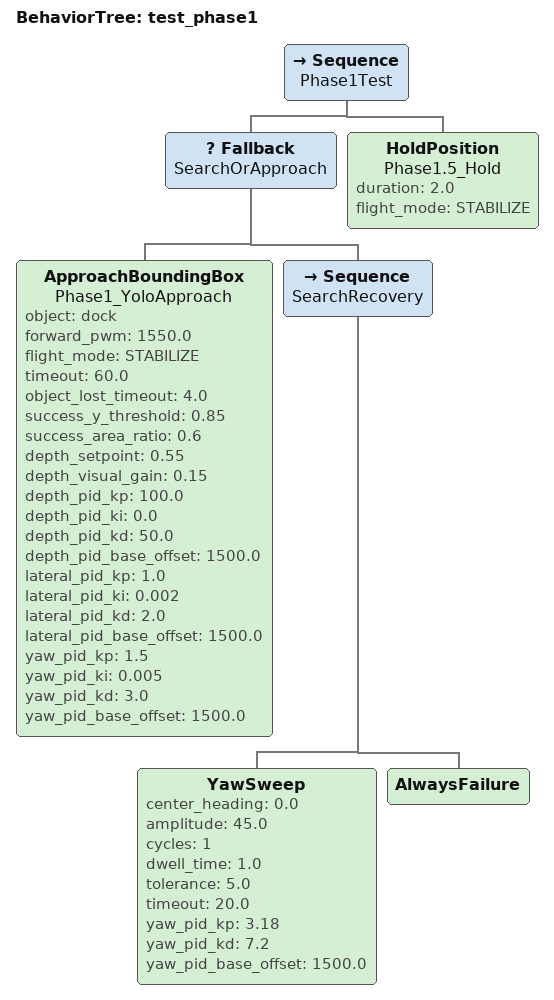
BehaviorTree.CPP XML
<?xml version="1.0"?>
<root BTCPP_format="4">
    <BehaviorTree ID="test_phase1">
        <Sequence name="Phase1Test">

            <Fallback name="SearchOrApproach">
                <ApproachBoundingBox
                    name="Phase1_YoloApproach"
                    object="dock"
                    forward_pwm="1550.0"
                    flight_mode="STABILIZE"
                    timeout="60.0"
                    object_lost_timeout="4.0"
                    success_y_threshold="0.85"
                    success_area_ratio="0.6"
                    depth_setpoint="0.55"
                    depth_visual_gain="0.15"
                    depth_pid_kp="100.0" depth_pid_ki="0.0" depth_pid_kd="50.0" depth_pid_base_offset="1500.0"
                    lateral_pid_kp="1.0" lateral_pid_ki="0.002" lateral_pid_kd="2.0" lateral_pid_base_offset="1500.0"
                    yaw_pid_kp="1.5" yaw_pid_ki="0.005" yaw_pid_kd="3.0" yaw_pid_base_offset="1500.0"/>

                <Sequence name="SearchRecovery">
                    <YawSweep
                        center_heading="0.0"
                        amplitude="45.0"
                        cycles="1"
                        dwell_time="1.0"
                        tolerance="5.0"
                        timeout="20.0"
                        yaw_pid_kp="3.18" yaw_pid_kd="7.2" yaw_pid_base_offset="1500.0"/>
                    <AlwaysFailure/>
                </Sequence>
            </Fallback>

            <!-- Phase 1.5: hold position after approach succeeds -->
            <HoldPosition
                name="Phase1.5_Hold"
                duration="2.0"
                flight_mode="STABILIZE"/>

        </Sequence>
    </BehaviorTree>
</root>
